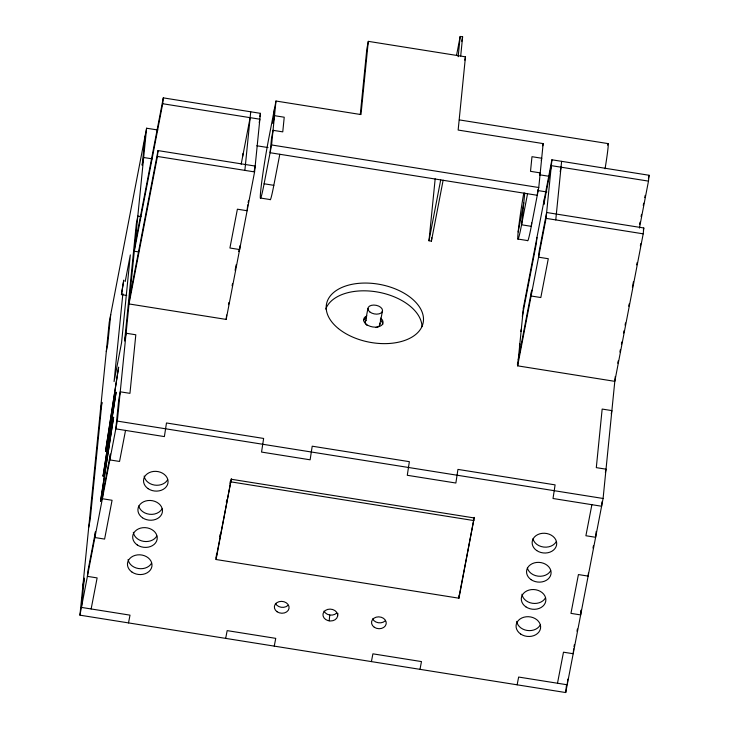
<?xml version="1.0" encoding="UTF-8"?>
<svg xmlns="http://www.w3.org/2000/svg" width="729" height="729" viewBox="0 0 729 729"><rect width="100%" height="100%" fill="white"/><g stroke="black" fill="none" stroke-linecap="round" stroke-linejoin="round"><path stroke-width="1.09" d="M615.294 376.456L603.093 498.472L565.713 692.55L79.935 615.167L109.222 322.291L146.593 128.213L157.838 130.008M110.717 314.527L107.792 343.815L106.288 351.578M122.864 293.705L114.07 381.577L121.552 342.758L130.336 254.895L125.206 281.512M145.098 135.977L142.173 165.264L143.668 157.5L152.297 158.876M79.935 615.167L117.314 421.098L146.593 128.213M134.883 245.363L163.287 97.868L260.444 113.341L254.585 171.926L226.181 319.42L129.024 303.947L157.428 156.443L158.011 150.584L255.168 166.066L254.102 171.607M138.71 251.924L134.291 251.223L162.695 103.728L163.287 97.868M226.181 319.42L226.619 315.028M242.666 156.471L242.957 153.546M244.871 170.376L250.721 111.801M240.023 245.646L239.631 249.555L229.917 248.006L237.39 209.187L247.113 210.736L247.696 204.876M474.224 517.39L458.96 598.208L216.066 559.517L216.522 554.031M216.066 559.517L231.339 478.698M274.478 108.794L273.02 123.438L274.514 115.674L284.228 117.223L282.761 131.867L273.047 130.318L271.553 138.082L270.085 152.725L537.273 195.29L537.829 189.658M275.981 101.03L268.5 139.85A36.924 1.604 -80.9 0 0 260.7 190.925A36.924 1.604 -80.9 0 0 264.108 183.781L271.58 144.962L275.981 101.03L360.992 114.571L368.309 41.353L465.466 56.826L458.149 130.054L543.16 143.595L538.767 187.526L531.286 226.336A36.924 1.604 -80.9 0 1 527.532 240.57L517.818 239.021M360.281 114.453L366.815 49.116L368.309 41.353M329.18 620.871L329.763 615.012M337.591 616.205A7.381 5.923 5.7 0 0 327.631 609.426A7.381 5.923 5.7 0 0 325.69 619.504A7.381 5.923 5.7 0 0 337.591 616.205L337.882 613.28M443.15 180.154L431.404 241.144L428.98 240.761L435.177 178.805M431.404 241.144L431.75 237.763M458.158 56.725L460.19 36.45L462.614 36.833L460.701 55.987M458.96 598.208L459.279 595.019M524.762 192.939L521.572 224.787A36.924 1.604 -80.9 0 1 517.854 235.549A36.924 1.604 -80.9 0 1 523.741 193.158M531.623 222.956L531.286 226.336L521.572 224.787L527.55 193.741M523.504 307.274L517.645 365.849L614.802 381.34L643.206 233.836L643.789 227.986L546.632 212.504L539.159 251.323L538.576 257.182L548.29 258.722L540.818 297.541L531.104 295.992L531.687 290.133L518.228 360.008M536.954 237.417L536.371 243.276L522.274 316.468M544.435 198.607L543.843 204.457L551.324 165.647L648.482 181.12L639.442 228.049M517.645 365.858L546.048 218.363L551.908 159.788L649.065 175.261L648.482 181.12M555.762 219.912L561.622 161.337M565.713 692.55L566.397 685.789M567.773 679.155L567.217 684.786L518.638 677.05L517.143 684.813M573.677 648.856L573.194 653.731L563.481 652.191L557.494 683.237M581.059 611.011L580.667 614.921L570.953 613.371L578.425 574.561L588.139 576.101L588.431 573.176M596.204 531.432L595.62 537.291L585.897 535.742L591.884 504.687M602.045 501.734L601.598 506.236L553.019 498.499L555.097 484.876L457.94 469.403L455.862 483.026L407.283 475.29L409.361 461.667L312.212 446.194L310.126 459.808L261.547 452.071L263.634 438.448L166.476 422.975L164.389 436.598L115.811 428.862L118.745 399.574L120.239 391.81L129.953 393.35L135.813 334.775L126.099 333.235L124.604 340.99L136.314 223.839L137.808 216.076L141.043 216.595M100.438 410.154L101.932 402.39L90.214 519.54L88.719 527.304M129.607 298.088L158.011 150.584M82.869 585.879L84.364 578.115L81.429 607.412L130.008 615.148L128.514 622.912M91.143 608.952L97.13 577.906L87.407 576.357L87.999 570.497L95.472 531.687L94.888 537.537L104.602 539.086L112.075 500.276L102.361 498.727L102.944 492.868L110.425 454.049L109.833 459.908L119.547 461.457L125.534 430.402M241.171 164.235L250.138 117.651M259.797 116.676L260.444 113.341M259.214 122.527L259.852 119.201L162.695 103.728M228.478 304.686L228.897 302.471M232.104 285.832L232.533 283.617M235.093 270.313L236.16 264.764M238.72 251.459L239.148 249.236M248.124 202.662L248.553 200.439M260.353 198.006L270.067 199.555A36.924 1.604 -80.9 0 0 273.822 185.33L279.808 154.275M219.702 536.562L220.131 534.348M226.318 502.208L226.746 499.994M229.945 483.373L230.373 481.158M216.13 557.931L231.284 479.254L474.169 517.945L459.024 596.623M225.671 638.385L227.166 630.621L275.744 638.358L274.25 646.122M365.32 322.027L367.935 308.44M379.891 324.35L382.515 310.764M456.554 55.304L460.19 36.45M461.767 41.271L462.614 36.833M428.98 240.761L440.726 179.762M464.829 60.161L465.466 56.826M371.407 661.595L372.902 653.831L421.48 661.577L419.986 669.34M518.164 231.94L523.768 202.826M542.731 145.809L543.16 143.595M541.264 160.453L541.693 158.239L531.979 156.689L530.512 171.333L540.225 172.882L539.797 175.097M523.285 308.394L551.908 159.788M520.88 331.467L521.308 329.235M519.413 346.111L519.841 343.878M517.38 364.436L517.809 362.222M560.182 171.625L561.038 167.196M639.597 224.432L640.026 222.19M641.101 216.604L641.529 214.372M643.251 205.432L643.68 203.2M644.764 197.614L645.192 195.381M648.418 178.614L649.065 175.261M617.755 363.188L618.183 360.955M619.905 352.016L620.333 349.783M621.418 344.188L621.846 341.956M623.568 333.016L623.997 330.784M625.072 325.198L625.5 322.965M628.726 306.198L629.163 303.966M632.389 287.208L633.465 281.613M636.69 264.855L637.119 262.622M640.354 245.864L640.782 243.623M643.361 230.218L643.789 227.986M611.239 413.935L611.877 410.609L602.163 409.06L596.304 467.635L606.018 469.184L605.38 472.51M573.987 646.769L574.416 644.554M576.985 631.241L577.404 629.027M580.612 612.387L581.04 610.173M592.996 548.071L593.424 545.848M121.47 294.58L123.766 280.118L121.388 294.598L126.7 295.445M459.343 119.911L608.268 143.631M539.934 174.842L548.891 176.263M271.58 144.962L538.767 187.526M256.79 145.773L268.035 147.559M537.92 190.551L546.914 191.982M157.428 156.443L254.585 171.926M546.048 218.363L643.206 233.836M264.108 183.781L273.822 185.33M117.314 421.098L603.093 498.472M231.02 481.887L473.905 520.579M607.558 145.107A20.922 0.911 -80.9 0 1 607.995 148.315A20.922 0.911 -80.9 0 1 605.043 168.8M379.763 323.175A7.381 4.401 10.9 0 1 375.872 327.576M367.143 325.471A7.381 4.401 10.9 0 1 366.514 319.985M288.055 605.362A7.381 5.923 5.7 0 1 275.434 603.357M336.634 613.107A7.381 5.923 5.7 0 1 324.013 611.093M385.213 620.844A7.381 5.923 5.7 0 1 372.592 618.83M162.02 508.869A12.311 9.869 5.7 0 1 149.436 514.264A12.311 9.869 5.7 0 1 138.729 505.99M550.65 570.771A12.311 9.869 5.7 0 1 538.066 576.165A12.311 9.869 5.7 0 1 527.349 567.891M545.42 597.944A12.311 9.869 5.7 0 1 532.298 603.266A12.311 9.869 5.7 0 1 521.955 594.208M156.79 536.034A12.311 9.869 5.7 0 1 143.677 541.365A12.311 9.869 5.7 0 1 133.334 532.298M540.18 625.108A12.311 9.869 5.7 0 1 527.067 630.439A12.311 9.869 5.7 0 1 516.724 621.372M151.559 563.207A12.311 9.869 5.7 0 1 138.446 568.529A12.311 9.869 5.7 0 1 128.094 559.471M556.254 541.656A12.311 9.869 5.7 0 1 543.67 547.06A12.311 9.869 5.7 0 1 532.954 538.777M167.634 479.755A12.311 9.869 5.7 0 1 154.512 485.077A12.311 9.869 5.7 0 1 144.169 476.019M363.744 320.04A9.851 5.868 10.9 0 1 366.514 317.817M380.256 320.004A9.851 5.868 10.9 0 1 382.689 324.596M380.629 318.063A9.851 5.868 10.9 0 1 379.8 326.346A9.851 5.868 10.9 0 1 366.067 324.159A9.851 5.868 10.9 0 1 366.887 315.876M325.754 309.087A49.235 29.36 10.9 0 1 378.096 292.129A49.235 29.36 10.9 0 1 422.009 326.647M100.648 500.258L100.593 501.443L113.606 417.143L100.648 500.258M103.144 475.262L103.09 476.447L116.111 392.147L103.144 475.262M105.65 450.267L105.587 451.442L118.608 367.143L105.65 450.267M369.758 311.884A7.381 4.401 10.9 0 0 382.151 311.857A7.381 4.401 10.9 0 0 373.758 305.059A7.381 4.401 10.9 0 0 369.758 311.884M277.111 611.768A7.381 5.923 5.7 0 0 289.012 608.469A7.381 5.923 5.7 0 0 279.052 601.68A7.381 5.923 5.7 0 0 277.111 611.768M374.269 627.241A7.381 5.923 5.7 0 0 386.17 623.942A7.381 5.923 5.7 0 0 376.21 617.162A7.381 5.923 5.7 0 0 374.269 627.241M525.891 606.856A12.311 9.869 5.7 0 0 545.729 601.352A12.311 9.869 5.7 0 0 529.126 590.043A12.311 9.869 5.7 0 0 525.891 606.856M531.122 579.683A12.311 9.869 5.7 0 0 550.96 574.179A12.311 9.869 5.7 0 0 534.366 562.879A12.311 9.869 5.7 0 0 531.122 579.683M520.661 634.03A12.311 9.869 5.7 0 0 540.499 628.526A12.311 9.869 5.7 0 0 523.896 617.217A12.311 9.869 5.7 0 0 520.661 634.03M137.271 544.955A12.311 9.869 5.7 0 0 157.1 539.451A12.311 9.869 5.7 0 0 140.506 528.142A12.311 9.869 5.7 0 0 137.271 544.955M142.501 517.781A12.311 9.869 5.7 0 0 162.339 512.277A12.311 9.869 5.7 0 0 145.736 500.978A12.311 9.869 5.7 0 0 142.501 517.781M132.04 572.119A12.311 9.869 5.7 0 0 151.869 566.624A12.311 9.869 5.7 0 0 135.275 555.316A12.311 9.869 5.7 0 0 132.04 572.119M536.735 550.577A12.311 9.869 5.7 0 0 556.564 545.073A12.311 9.869 5.7 0 0 539.97 533.765A12.311 9.869 5.7 0 0 536.735 550.577M148.105 488.667A12.311 9.869 5.7 0 0 167.943 483.172A12.311 9.869 5.7 0 0 151.34 471.863A12.311 9.869 5.7 0 0 148.105 488.667M338.42 328.579A49.235 29.36 10.9 0 0 421.007 328.396A49.235 29.36 10.9 0 0 365.101 283.052A49.235 29.36 10.9 0 0 338.42 328.579"/></g></svg>
